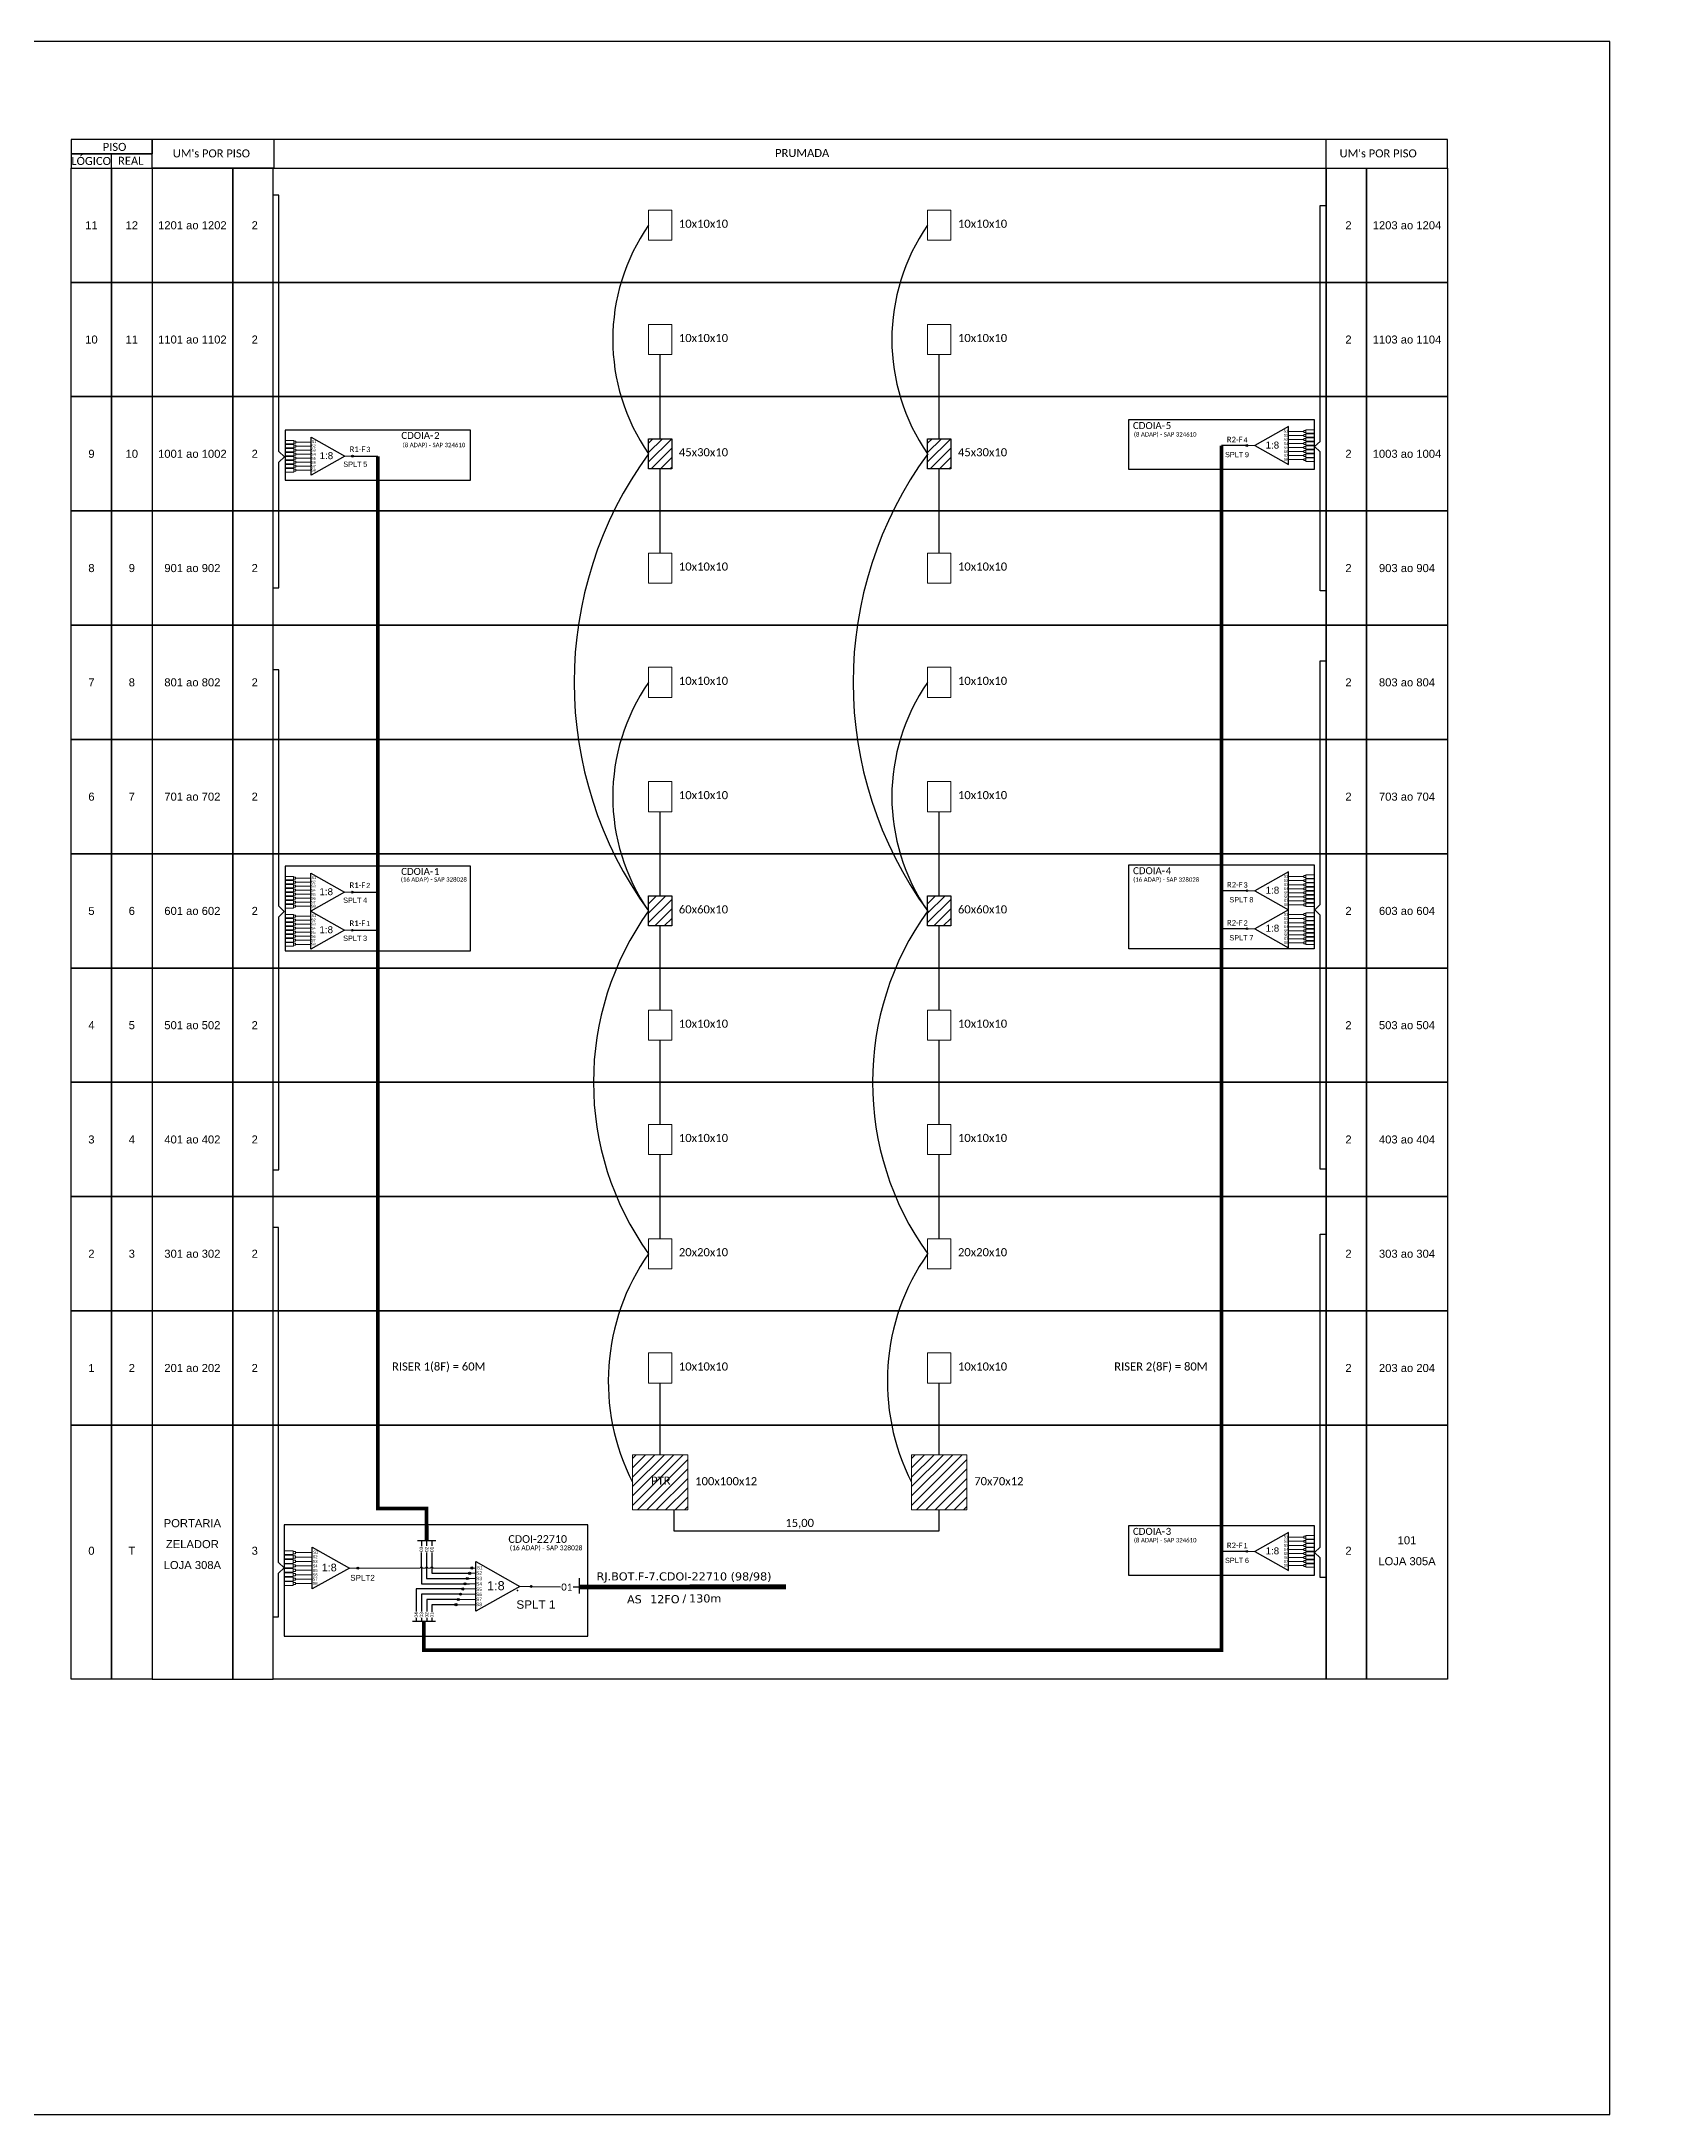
# Model space of a CAD drawing. Extents: x -89 to 3108, y 705 to 1299.
# Drawn here: x 300 to 765, y 705 to 1299 of the extents above; entities that cross this region are included whole.
import ezdxf
from ezdxf.enums import TextEntityAlignment as Align

# ---------------------------------------------------------------- set-up
doc = ezdxf.new("R2010")
doc.units = 0
doc.layers.add('40.1-ETIQUETAS', color=1, linetype='Continuous', lineweight=20)
doc.layers.add('CAP a instalar', color=1, linetype='Continuous')
doc.styles.add('ARIAL', font='arial.ttf')
doc.styles.add('siredit', font='verdana.ttf')
doc.styles.add('WMF-Calibri0', font='calibri.ttf')
doc.linetypes.add('FENCELINE1', pattern='A,0.25,-0.1,[133,ltypeshp.shx,S=0.1,R=0,X=-0.1,Y=0],-0.1,1', length=1.45)

# ---------------------------------------------------------------- blocks, each defined once
blk = doc.blocks.new('SPLT_1-8_SC-APC')
at = {"color": 1}
blk.add_lwpolyline([(-7.37, -2.1), (-17.04, -7.55), (-7.37, -13), (-7.37, -2.1)], dxfattribs=at)
at = {"color": 3, "lineweight": 0}
for points in [[(-2.99, -3.51), (-7.37, -3.51)], [(-7.37, -4.66), (-2.99, -4.66)], [(-7.37, -5.82), (-2.99, -5.82)], [(-2.41, -3.02), (-2.41, -4)], [(-2.41, -3.02), (0, -3.02)], [(-2.41, -4), (0, -4)], [(-2.41, -4.17), (-2.41, -5.16)], [(-2.41, -4.17), (0, -4.17)], [(-2.41, -5.16), (0, -5.16)], [(-2.41, -5.32), (-2.41, -6.31)], [(-2.41, -5.32), (0, -5.32)], [(-7.37, -6.97), (-2.99, -6.97)], [(-7.37, -8.12), (-2.99, -8.12)], [(-7.37, -9.28), (-2.99, -9.28)], [(-7.37, -10.43), (-2.99, -10.43)], [(-7.37, -11.58), (-2.99, -11.58)], [(-2.41, -6.31), (0, -6.31)], [(-2.41, -6.48), (-2.41, -7.46)], [(-2.41, -6.48), (0, -6.48)], [(-2.41, -7.46), (0, -7.46)], [(-2.41, -7.63), (-2.41, -8.62)], [(-2.41, -7.63), (0, -7.63)], [(-2.41, -8.62), (0, -8.62)], [(-2.41, -8.78), (-2.41, -9.77)], [(-2.41, -8.78), (0, -8.78)], [(-2.41, -9.77), (0, -9.77)], [(-2.41, -9.94), (-2.41, -10.92)], [(-2.41, -9.94), (0, -9.94)], [(-2.41, -10.92), (0, -10.92)], [(-2.41, -11.09), (-2.41, -12.08)], [(-2.41, -11.09), (0, -11.09)], [(-2.41, -12.08), (0, -12.08)]]:
    blk.add_lwpolyline(points, dxfattribs=at)
for points in [[(-2.99, -3.22), (-2.41, -3.22), (-2.41, -3.8), (-2.99, -3.8)], [(-2.99, -4.38), (-2.41, -4.38), (-2.41, -4.95), (-2.99, -4.95)], [(-2.99, -5.53), (-2.41, -5.53), (-2.41, -6.1), (-2.99, -6.1)], [(-2.99, -6.68), (-2.41, -6.68), (-2.41, -7.26), (-2.99, -7.26)], [(-2.99, -7.84), (-2.41, -7.84), (-2.41, -8.41), (-2.99, -8.41)], [(-2.99, -8.99), (-2.41, -8.99), (-2.41, -9.56), (-2.99, -9.56)], [(-2.99, -10.14), (-2.41, -10.14), (-2.41, -10.72), (-2.99, -10.72)], [(-2.99, -11.3), (-2.41, -11.3), (-2.41, -11.87), (-2.99, -11.87)]]:
    blk.add_lwpolyline(points, close=True, dxfattribs=at)
at = {"color": 1, "lineweight": 0}
blk.add_lwpolyline([(-17.04, -7.55), (-19.26, -7.55)], dxfattribs=at)
at = {"color": 1, "style": 'ARIAL'}
for s, height, p in [('S1', 0.75, (-8.74, -3.78)), ('S2', 0.75, (-8.74, -4.97)), ('S3', 0.75, (-8.74, -6.18)), ('1:8', 2, (-13.91, -8.4)), ('S4', 0.75, (-8.74, -7.36)), ('S5', 0.75, (-8.74, -8.57)), ('S6', 0.75, (-8.74, -9.69)), ('S7', 0.75, (-8.74, -10.78)), ('S8', 0.75, (-8.74, -11.9))]:
    blk.add_text(s, height=height, dxfattribs=at).set_placement(p)
blk = doc.blocks.new('ETIQUETA_RS5F')
at = {"layer": '40.1-ETIQUETAS', "color": 0, "style": 'siredit'}
blk.add_text('/', height=1.5, dxfattribs=at).set_placement((1.58, -1.95), align=Align.MIDDLE_RIGHT)
for tag, p in [('ETIQUETA_R_PRIMARIA', (1.21, 4.1)), ('ETIQUETA_R_SECUNDARIA', (1.21, 2.1)), ('F_ATIVAS/F_MORTAS', (1.14, -4.24))]:
    blk.add_attdef(tag, text='', height=1.5, dxfattribs=at).set_placement(p, align=Align.MIDDLE_CENTER)
for tag, p in [('TIPO_CABO', (-6.58, -2.12)), ('CAP_CABO', (0.4, -2.09))]:
    blk.add_attdef(tag, text='', height=1.5, dxfattribs=at).set_placement(p, align=Align.MIDDLE_RIGHT)
blk.add_attdef('METROS', text='', height=1.5, dxfattribs=at).set_placement((2.14, -1.95), align=Align.MIDDLE_LEFT)
for tag, p in [('FUSÃO_1', (0.85, -8.39)), ('FUSÃO_2', (0.85, -10.6)), ('FUSÃO_3', (0.85, -12.93)), ('FUSÃO_4', (0.85, -15.14)), ('FUSÃO_5', (0.85, -17.16))]:
    blk.add_attdef(tag, text='', height=1.5, dxfattribs=at).set_placement(p, align=Align.CENTER)

msp = doc.modelspace()

# ---------------------------------------------------------------- hatches: boundary and pattern name
h = msp.add_hatch()
h.set_pattern_fill('ANSI31', color=1, scale=0.6)
h.set_pattern_definition([(45, (-732.7902, -38.7273), (-1.3470384, 1.3470384), [])])
h.paths.add_polyline_path([(473.71, 1045.59), (480.33, 1045.59), (480.33, 1054.21), (473.71, 1054.21)])
h.paths.add_polyline_path([(473.71, 1176.57), (480.33, 1176.57), (480.33, 1185.19), (473.71, 1185.19)])
h = msp.add_hatch()
h.set_pattern_fill('ANSI31', color=1, scale=0.6)
h.set_pattern_definition([(45, (-652.7902, -38.7273), (-1.3470384, 1.3470384), [])])
h.paths.add_polyline_path([(553.71, 1045.59), (560.33, 1045.59), (560.33, 1054.21), (553.71, 1054.21)])
h.paths.add_polyline_path([(553.71, 1176.57), (560.33, 1176.57), (560.33, 1185.19), (553.71, 1185.19)])
h = msp.add_hatch(color=3)
h.dxf.hatch_style = 1
edge = h.paths.add_edge_path()
edge.add_arc((645.23, 1183.24), 0.256, 0, 360)
h = msp.add_hatch(color=3)
h.dxf.hatch_style = 1
edge = h.paths.add_edge_path()
edge.add_arc((388.83, 1180.19), 0.256, 0, 360)
h = msp.add_hatch(color=3)
h.dxf.hatch_style = 1
edge = h.paths.add_edge_path()
edge.add_arc((388.78, 1055.26), 0.256, 0, 360)
h = msp.add_hatch(color=3)
h.dxf.hatch_style = 1
edge = h.paths.add_edge_path()
edge.add_arc((645.25, 1055.69), 0.256, 0, 360)
h = msp.add_hatch(color=3)
h.dxf.hatch_style = 1
edge = h.paths.add_edge_path()
edge.add_arc((388.78, 1044.36), 0.256, 0, 360)
h = msp.add_hatch(color=3)
h.dxf.hatch_style = 1
edge = h.paths.add_edge_path()
edge.add_arc((645.25, 1044.79), 0.256, 0, 360)
h = msp.add_hatch()
h.set_pattern_fill('ANSI31', color=1, scale=0.6)
h.set_pattern_definition([(45, (-352.8005, 3565.3419), (-1.3470384, 1.3470384), [])])
h.paths.add_polyline_path([(484.93, 894.08), (469.12, 894.08), (469.12, 878.28), (484.93, 878.28)])
h.paths.add_polyline_path([(473.85, 884.91), (480.66, 884.91), (480.66, 888.39), (473.85, 888.39)], flags=24)
h = msp.add_hatch()
h.set_pattern_fill('ANSI31', color=1, scale=0.6)
h.set_pattern_definition([(45, (-272.8005, 3565.3419), (-1.3470384, 1.3470384), [])])
h.paths.add_polyline_path([(564.93, 894.08), (549.12, 894.08), (549.12, 878.28), (564.93, 878.28)])
h.paths.add_polyline_path([(553.85, 888.39), (560.66, 888.39)], flags=16)
h = msp.add_hatch(color=3)
h.dxf.hatch_style = 1
edge = h.paths.add_edge_path()
edge.add_arc((390.38, 861.6), 0.282, 0, 360)
h = msp.add_hatch(color=3)
h.dxf.hatch_style = 1
edge = h.paths.add_edge_path()
edge.add_arc((423.05, 861.6), 0.314, 0, 360)
h = msp.add_hatch(color=3)
h.dxf.hatch_style = 1
edge = h.paths.add_edge_path()
edge.add_arc((645.23, 866.39), 0.256, 0, 360)
h = msp.add_hatch(color=3)
h.dxf.hatch_style = 1
edge = h.paths.add_edge_path()
edge.add_arc((420.45, 855.61), 0.314, 0, 360)
h = msp.add_hatch(color=3)
h.dxf.hatch_style = 1
edge = h.paths.add_edge_path()
edge.add_arc((421.1, 857.1), 0.314, 0, 360)
h = msp.add_hatch(color=3)
h.dxf.hatch_style = 1
edge = h.paths.add_edge_path()
edge.add_arc((421.75, 858.6), 0.314, 0, 360)
h = msp.add_hatch(color=3)
h.dxf.hatch_style = 1
edge = h.paths.add_edge_path()
edge.add_arc((422.4, 860.1), 0.314, 0, 360)
h = msp.add_hatch(color=3)
h.dxf.hatch_style = 1
edge = h.paths.add_edge_path()
edge.add_arc((440.06, 856.34), 0.41, 180, 540, ccw=False)
h = msp.add_hatch(color=3)
h.dxf.hatch_style = 1
edge = h.paths.add_edge_path()
edge.add_arc((418.5, 851.11), 0.314, 0, 360)
h = msp.add_hatch(color=3)
h.dxf.hatch_style = 1
edge = h.paths.add_edge_path()
edge.add_arc((419.15, 852.61), 0.314, 0, 360)
h = msp.add_hatch(color=3)
h.dxf.hatch_style = 1
edge = h.paths.add_edge_path()
edge.add_arc((419.8, 854.11), 0.314, 0, 360)

# ---------------------------------------------------------------- linework, layer by layer
at = {"color": 5}
msp.add_line((412.71, 869.39), (407.42, 869.39), dxfattribs=at)
for points in [[(-89.32, 705.02), (749.25, 705.02), (749.25, 1299.02), (-89.32, 1299.02), (-89.32, 705.02)], [(319.79, 1262.74), (319.79, 1266.85)], [(331.36, 1262.74), (702.69, 1262.74), (702.69, 1270.96), (331.36, 1270.96), (331.36, 1270.96), (331.36, 1266.85)], [(366.41, 1262.74), (366.41, 1270.96)], [(667.95, 1262.74), (667.95, 1270.96)], [(424.13, 859.53), (424.13, 858.64)]]:
    msp.add_lwpolyline(points)
for points in [[(308.21, 1266.85), (331.36, 1266.85), (331.36, 1270.96), (308.21, 1270.96)], [(308.21, 1262.74), (331.36, 1262.74), (331.36, 1266.85), (308.21, 1266.85)], [(308.21, 1262.74), (319.79, 1262.74), (319.79, 1229.99), (308.21, 1229.99)], [(319.79, 1262.74), (331.36, 1262.74), (331.36, 1229.99), (319.79, 1229.99)], [(354.5, 1262.74), (331.36, 1262.74), (331.36, 1229.99), (354.5, 1229.99)], [(366.08, 1262.74), (354.5, 1262.74), (354.5, 1229.99), (366.08, 1229.99)], [(366.08, 1262.74), (667.97, 1262.74), (667.97, 1229.99), (366.08, 1229.99)], [(667.97, 1262.74), (679.54, 1262.74), (679.54, 1229.99), (667.97, 1229.99)], [(679.54, 1262.74), (702.69, 1262.74), (702.69, 1229.99), (679.54, 1229.99)], [(308.21, 1229.99), (319.79, 1229.99), (319.79, 1197.25), (308.21, 1197.25)], [(319.79, 1229.99), (331.36, 1229.99), (331.36, 1197.25), (319.79, 1197.25)], [(354.5, 1229.99), (331.36, 1229.99), (331.36, 1197.25), (354.5, 1197.25)], [(366.08, 1229.99), (354.5, 1229.99), (354.5, 1197.25), (366.08, 1197.25)], [(366.08, 1229.99), (667.97, 1229.99), (667.97, 1197.25), (366.08, 1197.25)], [(667.97, 1229.99), (679.54, 1229.99), (679.54, 1197.25), (667.97, 1197.25)], [(679.54, 1229.99), (702.69, 1229.99), (702.69, 1197.25), (679.54, 1197.25)], [(308.21, 1197.25), (319.79, 1197.25), (319.79, 1164.5), (308.21, 1164.5)], [(319.79, 1197.25), (331.36, 1197.25), (331.36, 1164.5), (319.79, 1164.5)], [(354.5, 1197.25), (331.36, 1197.25), (331.36, 1164.5), (354.5, 1164.5)], [(366.08, 1197.25), (354.5, 1197.25), (354.5, 1164.5), (366.08, 1164.5)], [(366.08, 1197.25), (667.97, 1197.25), (667.97, 1164.5), (366.08, 1164.5)], [(667.97, 1197.25), (679.54, 1197.25), (679.54, 1164.5), (667.97, 1164.5)], [(679.54, 1197.25), (702.69, 1197.25), (702.69, 1164.5), (679.54, 1164.5)], [(308.21, 1164.5), (319.79, 1164.5), (319.79, 1131.76), (308.21, 1131.76)], [(319.79, 1164.5), (331.36, 1164.5), (331.36, 1131.76), (319.79, 1131.76)], [(354.5, 1164.5), (331.36, 1164.5), (331.36, 1131.76), (354.5, 1131.76)], [(366.08, 1164.5), (354.5, 1164.5), (354.5, 1131.76), (366.08, 1131.76)], [(366.08, 1164.5), (667.97, 1164.5), (667.97, 1131.76), (366.08, 1131.76)], [(667.97, 1164.5), (679.54, 1164.5), (679.54, 1131.76), (667.97, 1131.76)], [(679.54, 1164.5), (702.69, 1164.5), (702.69, 1131.76), (679.54, 1131.76)], [(308.21, 1131.76), (319.79, 1131.76), (319.79, 1099.02), (308.21, 1099.02)], [(319.79, 1131.76), (331.36, 1131.76), (331.36, 1099.02), (319.79, 1099.02)], [(354.5, 1131.76), (331.36, 1131.76), (331.36, 1099.02), (354.5, 1099.02)], [(366.08, 1131.76), (354.5, 1131.76), (354.5, 1099.02), (366.08, 1099.02)], [(366.08, 1131.76), (667.97, 1131.76), (667.97, 1099.02), (366.08, 1099.02)], [(667.97, 1131.76), (679.54, 1131.76), (679.54, 1099.02), (667.97, 1099.02)], [(679.54, 1131.76), (702.69, 1131.76), (702.69, 1099.02), (679.54, 1099.02)], [(308.21, 1099.02), (319.79, 1099.02), (319.79, 1066.27), (308.21, 1066.27)], [(319.79, 1099.02), (331.36, 1099.02), (331.36, 1066.27), (319.79, 1066.27)], [(354.5, 1099.02), (331.36, 1099.02), (331.36, 1066.27), (354.5, 1066.27)], [(366.08, 1099.02), (354.5, 1099.02), (354.5, 1066.27), (366.08, 1066.27)], [(366.08, 1099.02), (667.97, 1099.02), (667.97, 1066.27), (366.08, 1066.27)], [(667.97, 1099.02), (679.54, 1099.02), (679.54, 1066.27), (667.97, 1066.27)], [(679.54, 1099.02), (702.69, 1099.02), (702.69, 1066.27), (679.54, 1066.27)], [(308.21, 1066.27), (319.79, 1066.27), (319.79, 1033.53), (308.21, 1033.53)], [(319.79, 1066.27), (331.36, 1066.27), (331.36, 1033.53), (319.79, 1033.53)], [(354.5, 1066.27), (331.36, 1066.27), (331.36, 1033.53), (354.5, 1033.53)], [(366.08, 1066.27), (354.5, 1066.27), (354.5, 1033.53), (366.08, 1033.53)], [(366.08, 1066.27), (667.97, 1066.27), (667.97, 1033.53), (366.08, 1033.53)], [(667.97, 1066.27), (679.54, 1066.27), (679.54, 1033.53), (667.97, 1033.53)], [(679.54, 1066.27), (702.69, 1066.27), (702.69, 1033.53), (679.54, 1033.53)], [(308.21, 1033.53), (319.79, 1033.53), (319.79, 1000.79), (308.21, 1000.79)], [(319.79, 1033.53), (331.36, 1033.53), (331.36, 1000.79), (319.79, 1000.79)], [(354.5, 1033.53), (331.36, 1033.53), (331.36, 1000.79), (354.5, 1000.79)], [(366.08, 1033.53), (354.5, 1033.53), (354.5, 1000.79), (366.08, 1000.79)], [(366.08, 1033.53), (667.97, 1033.53), (667.97, 1000.79), (366.08, 1000.79)], [(667.97, 1033.53), (679.54, 1033.53), (679.54, 1000.79), (667.97, 1000.79)], [(679.54, 1033.53), (702.69, 1033.53), (702.69, 1000.79), (679.54, 1000.79)], [(308.21, 1000.79), (319.79, 1000.79), (319.79, 968.04), (308.21, 968.04)], [(319.79, 1000.79), (331.36, 1000.79), (331.36, 968.04), (319.79, 968.04)], [(354.5, 1000.79), (331.36, 1000.79), (331.36, 968.04), (354.5, 968.04)], [(366.08, 1000.79), (354.5, 1000.79), (354.5, 968.04), (366.08, 968.04)], [(366.08, 1000.79), (667.97, 1000.79), (667.97, 968.04), (366.08, 968.04)], [(667.97, 1000.79), (679.54, 1000.79), (679.54, 968.04), (667.97, 968.04)], [(679.54, 1000.79), (702.69, 1000.79), (702.69, 968.04), (679.54, 968.04)], [(308.21, 968.04), (319.79, 968.04), (319.79, 935.3), (308.21, 935.3)], [(319.79, 968.04), (331.36, 968.04), (331.36, 935.3), (319.79, 935.3)], [(354.5, 968.04), (331.36, 968.04), (331.36, 935.3), (354.5, 935.3)], [(366.08, 968.04), (354.5, 968.04), (354.5, 935.3), (366.08, 935.3)], [(366.08, 968.04), (667.97, 968.04), (667.97, 935.3), (366.08, 935.3)], [(667.97, 968.04), (679.54, 968.04), (679.54, 935.3), (667.97, 935.3)], [(679.54, 968.04), (702.69, 968.04), (702.69, 935.3), (679.54, 935.3)], [(308.21, 935.3), (319.79, 935.3), (319.79, 902.55), (308.21, 902.55)], [(319.79, 935.3), (331.36, 935.3), (331.36, 902.55), (319.79, 902.55)], [(354.5, 935.3), (331.36, 935.3), (331.36, 902.55), (354.5, 902.55)], [(366.08, 935.3), (354.5, 935.3), (354.5, 902.55), (366.08, 902.55)], [(366.08, 935.3), (667.97, 935.3), (667.97, 902.55), (366.08, 902.55)], [(667.97, 935.3), (679.54, 935.3), (679.54, 902.55), (667.97, 902.55)], [(679.54, 935.3), (702.69, 935.3), (702.69, 902.55), (679.54, 902.55)], [(308.21, 902.55), (319.79, 902.55), (319.79, 829.81), (308.21, 829.81)], [(319.79, 902.55), (331.36, 902.55), (331.36, 829.81), (319.79, 829.81)], [(354.5, 902.55), (331.36, 902.55), (331.36, 829.81), (354.5, 829.81)], [(366.08, 902.55), (354.5, 902.55), (354.5, 829.81), (366.08, 829.81)], [(366.08, 902.55), (667.97, 902.55), (667.97, 829.81), (366.08, 829.81)], [(667.97, 902.55), (679.54, 902.55), (679.54, 829.81), (667.97, 829.81)], [(679.54, 902.55), (702.69, 902.55), (702.69, 829.81), (679.54, 829.81)]]:
    msp.add_lwpolyline(points, close=True)
at = {"color": 3}
for points in [[(366.09, 1142.46), (367.74, 1142.46), (367.74, 1178.47), (369.31, 1179.98), (367.74, 1181.49), (367.74, 1255.02), (366.09, 1255.02)], [(667.85, 1141.58), (666.2, 1141.58), (666.2, 1181.43), (664.63, 1182.93), (666.2, 1184.44), (666.19, 1251.99), (667.85, 1251.99)], [(477.02, 1185.19), (477.02, 1209.31)], [(557.02, 1185.19), (557.02, 1209.31)], [(477.02, 1152.44), (477.02, 1176.57)], [(557.02, 1152.44), (557.02, 1176.57)], [(366.04, 975.72), (367.69, 975.72), (367.69, 1048.23), (369.26, 1049.74), (367.69, 1051.25), (367.69, 1119.01), (366.04, 1119.01)], [(667.87, 975.9), (666.22, 975.9), (666.22, 1048.72), (664.65, 1050.23), (666.22, 1051.74), (666.22, 1121.58), (667.87, 1121.58)], [(477.02, 1054.21), (477.02, 1078.33)], [(557.02, 1054.21), (557.02, 1078.33)], [(477.02, 1021.47), (477.02, 1045.59)], [(557.02, 1021.47), (557.02, 1045.59)], [(477.02, 988.72), (477.02, 1012.85)], [(557.02, 988.72), (557.02, 1012.85)], [(477.02, 955.98), (477.02, 980.1)], [(557.02, 955.98), (557.02, 980.1)], [(365.98, 847.65), (367.63, 847.65), (367.63, 860.19), (369.2, 861.69), (367.63, 863.2), (367.63, 959.18), (365.98, 959.18)], [(667.85, 858.91), (666.2, 858.91), (666.2, 864.58), (664.63, 866.08), (666.2, 867.59), (666.19, 957.3), (667.85, 957.3)], [(477.02, 894.08), (477.02, 914.62)], [(557.02, 894.08), (557.02, 914.62)], [(480.97, 878.28), (480.97, 872.28), (557.02, 872.28), (557.02, 878.28)], [(439.65, 856.35), (448.46, 856.22)], [(452.08, 856.21), (453.86, 856.21)]]:
    msp.add_lwpolyline(points, dxfattribs=at)
at = {"color": 0, "lineweight": 0}
for points in [[(473.71, 1250.67), (480.33, 1250.67), (480.33, 1242.05), (473.71, 1242.05)], [(553.71, 1250.67), (560.33, 1250.67), (560.33, 1242.05), (553.71, 1242.05)], [(473.71, 1217.93), (480.33, 1217.93), (480.33, 1209.31), (473.71, 1209.31)], [(553.71, 1217.93), (560.33, 1217.93), (560.33, 1209.31), (553.71, 1209.31)], [(473.71, 1152.44), (480.33, 1152.44), (480.33, 1143.82), (473.71, 1143.82)], [(553.71, 1152.44), (560.33, 1152.44), (560.33, 1143.82), (553.71, 1143.82)], [(473.71, 1119.7), (480.33, 1119.7), (480.33, 1111.08), (473.71, 1111.08)], [(553.71, 1119.7), (560.33, 1119.7), (560.33, 1111.08), (553.71, 1111.08)], [(473.71, 1086.95), (480.33, 1086.95), (480.33, 1078.33), (473.71, 1078.33)], [(553.71, 1086.95), (560.33, 1086.95), (560.33, 1078.33), (553.71, 1078.33)], [(473.71, 1021.47), (480.33, 1021.47), (480.33, 1012.85), (473.71, 1012.85)], [(553.71, 1021.47), (560.33, 1021.47), (560.33, 1012.85), (553.71, 1012.85)], [(473.71, 988.72), (480.33, 988.72), (480.33, 980.1), (473.71, 980.1)], [(553.71, 988.72), (560.33, 988.72), (560.33, 980.1), (553.71, 980.1)], [(473.71, 955.98), (480.33, 955.98), (480.33, 947.36), (473.71, 947.36)], [(553.71, 955.98), (560.33, 955.98), (560.33, 947.36), (553.71, 947.36)], [(473.71, 923.24), (480.33, 923.24), (480.33, 914.62), (473.71, 914.62)], [(553.71, 923.24), (560.33, 923.24), (560.33, 914.62), (553.71, 914.62)]]:
    msp.add_lwpolyline(points, close=True, dxfattribs=at)
at = {"color": 1}
for points in [[(611.39, 1190.68), (664.52, 1190.68), (664.52, 1176.37), (611.39, 1176.37)], [(422.67, 1187.64), (369.54, 1187.64), (369.54, 1173.32), (422.67, 1173.32)], [(473.71, 1185.19), (480.33, 1185.19), (480.33, 1176.57), (473.71, 1176.57)], [(553.71, 1185.19), (560.33, 1185.19), (560.33, 1176.57), (553.71, 1176.57)], [(422.62, 1062.71), (369.49, 1062.71), (369.49, 1038.43), (422.62, 1038.43)], [(611.41, 1063.14), (664.54, 1063.14), (664.54, 1038.99), (611.41, 1038.99)], [(473.71, 1054.21), (480.33, 1054.21), (480.33, 1045.59), (473.71, 1045.59)], [(553.71, 1054.21), (560.33, 1054.21), (560.33, 1045.59), (553.71, 1045.59)], [(456.34, 873.96), (369.2, 873.96), (369.2, 842.13), (456.34, 842.13)], [(611.39, 873.84), (664.52, 873.84), (664.52, 859.52), (611.39, 859.52)]]:
    msp.add_lwpolyline(points, close=True, dxfattribs=at)
at = {"color": 3, "lineweight": 0}
for points in [[(371.98, 1184.72), (369.57, 1184.72)], [(371.98, 1183.73), (369.57, 1183.73)], [(371.98, 1183.57), (369.57, 1183.57)], [(371.98, 1182.58), (369.57, 1182.58)], [(371.98, 1182.41), (369.57, 1182.41)], [(371.98, 1184.72), (371.98, 1183.73)], [(371.98, 1183.57), (371.98, 1182.58)], [(371.98, 1182.41), (371.98, 1181.43)], [(372.56, 1184.22), (376.94, 1184.22)], [(376.94, 1183.07), (372.56, 1183.07)], [(371.98, 1181.43), (369.57, 1181.43)], [(371.98, 1181.26), (369.57, 1181.26)], [(371.98, 1180.27), (369.57, 1180.27)], [(371.98, 1180.11), (369.57, 1180.11)], [(371.98, 1179.12), (369.57, 1179.12)], [(371.98, 1178.95), (369.57, 1178.95)], [(371.98, 1177.97), (369.57, 1177.97)], [(371.98, 1177.8), (369.57, 1177.8)], [(371.98, 1176.81), (369.57, 1176.81)], [(371.98, 1176.65), (369.57, 1176.65)], [(371.98, 1181.26), (371.98, 1180.27)], [(371.98, 1180.11), (371.98, 1179.12)], [(371.98, 1178.95), (371.98, 1177.97)], [(371.98, 1177.8), (371.98, 1176.81)], [(371.98, 1176.65), (371.98, 1175.66)], [(376.94, 1181.92), (372.56, 1181.92)], [(376.94, 1180.77), (372.56, 1180.77)], [(376.94, 1179.61), (372.56, 1179.61)], [(376.94, 1178.46), (372.56, 1178.46)], [(376.94, 1177.31), (372.56, 1177.31)], [(376.94, 1176.15), (372.56, 1176.15)], [(371.98, 1175.66), (369.57, 1175.66)], [(371.93, 1059.79), (369.52, 1059.79)], [(371.93, 1058.8), (369.52, 1058.8)], [(371.93, 1058.63), (369.52, 1058.63)], [(371.93, 1057.65), (369.52, 1057.65)], [(371.93, 1057.48), (369.52, 1057.48)], [(371.93, 1059.79), (371.93, 1058.8)], [(371.93, 1058.63), (371.93, 1057.65)], [(371.93, 1057.48), (371.93, 1056.49)], [(372.51, 1059.29), (376.89, 1059.29)], [(376.89, 1058.14), (372.51, 1058.14)], [(371.93, 1056.49), (369.52, 1056.49)], [(371.93, 1056.33), (369.52, 1056.33)], [(371.93, 1055.34), (369.52, 1055.34)], [(371.93, 1055.17), (369.52, 1055.17)], [(371.93, 1054.19), (369.52, 1054.19)], [(371.93, 1054.02), (369.52, 1054.02)], [(371.93, 1053.03), (369.52, 1053.03)], [(371.93, 1052.87), (369.52, 1052.87)], [(371.93, 1051.88), (369.52, 1051.88)], [(371.93, 1051.71), (369.52, 1051.71)], [(371.93, 1056.33), (371.93, 1055.34)], [(371.93, 1055.17), (371.93, 1054.19)], [(371.93, 1054.02), (371.93, 1053.03)], [(371.93, 1052.87), (371.93, 1051.88)], [(371.93, 1051.71), (371.93, 1050.73)], [(376.89, 1056.99), (372.51, 1056.99)], [(376.89, 1055.83), (372.51, 1055.83)], [(376.89, 1054.68), (372.51, 1054.68)], [(376.89, 1053.53), (372.51, 1053.53)], [(376.89, 1052.37), (372.51, 1052.37)], [(371.93, 1050.73), (369.52, 1050.73)], [(371.93, 1048.89), (369.52, 1048.89)], [(371.93, 1047.9), (369.52, 1047.9)], [(371.93, 1047.74), (369.52, 1047.74)], [(371.93, 1046.75), (369.52, 1046.75)], [(371.93, 1046.58), (369.52, 1046.58)], [(371.93, 1045.6), (369.52, 1045.6)], [(371.93, 1048.89), (371.93, 1047.9)], [(371.93, 1047.74), (371.93, 1046.75)], [(371.93, 1046.58), (371.93, 1045.6)], [(376.89, 1051.22), (372.51, 1051.22)], [(372.51, 1048.4), (376.89, 1048.4)], [(376.89, 1047.24), (372.51, 1047.24)], [(376.89, 1046.09), (372.51, 1046.09)], [(371.93, 1045.43), (369.52, 1045.43)], [(371.93, 1044.44), (369.52, 1044.44)], [(371.93, 1044.28), (369.52, 1044.28)], [(371.93, 1043.29), (369.52, 1043.29)], [(371.93, 1043.12), (369.52, 1043.12)], [(371.93, 1042.14), (369.52, 1042.14)], [(371.93, 1041.97), (369.52, 1041.97)], [(371.93, 1040.98), (369.52, 1040.98)], [(371.93, 1040.82), (369.52, 1040.82)], [(371.93, 1039.83), (369.52, 1039.83)], [(371.93, 1045.43), (371.93, 1044.44)], [(371.93, 1044.28), (371.93, 1043.29)], [(371.93, 1043.12), (371.93, 1042.14)], [(371.93, 1041.97), (371.93, 1040.98)], [(371.93, 1040.82), (371.93, 1039.83)], [(376.89, 1044.94), (372.51, 1044.94)], [(376.89, 1043.78), (372.51, 1043.78)], [(376.89, 1042.63), (372.51, 1042.63)], [(376.89, 1041.48), (372.51, 1041.48)], [(376.89, 1040.32), (372.51, 1040.32)], [(371.85, 866.58), (369.2, 866.58)], [(371.85, 865.5), (369.2, 865.5)], [(371.85, 865.32), (369.2, 865.32)], [(371.85, 864.23), (369.2, 864.23)], [(371.85, 864.05), (369.2, 864.05)], [(371.85, 862.96), (369.2, 862.96)], [(371.85, 862.78), (369.2, 862.78)], [(371.85, 861.69), (369.2, 861.69)], [(371.85, 861.51), (369.2, 861.51)], [(371.85, 866.58), (371.85, 865.5)], [(371.85, 865.32), (371.85, 864.23)], [(371.85, 864.05), (371.85, 862.96)], [(371.85, 862.78), (371.85, 861.69)], [(371.85, 861.51), (371.85, 860.42)], [(372.49, 866.04), (377.3, 866.04)], [(377.3, 864.77), (372.49, 864.77)], [(377.3, 863.5), (372.49, 863.5)], [(377.3, 862.24), (372.49, 862.24)], [(371.85, 860.42), (369.2, 860.42)], [(371.85, 860.24), (369.2, 860.24)], [(371.85, 859.16), (369.2, 859.16)], [(371.85, 858.97), (369.2, 858.97)], [(371.85, 857.89), (369.2, 857.89)], [(371.85, 857.71), (369.2, 857.71)], [(371.85, 856.62), (369.2, 856.62)], [(371.85, 860.24), (371.85, 859.16)], [(371.85, 858.97), (371.85, 857.89)], [(371.85, 857.71), (371.85, 856.62)], [(377.3, 860.97), (372.49, 860.97)], [(377.3, 859.7), (372.49, 859.7)], [(377.3, 858.43), (372.49, 858.43)], [(377.3, 857.16), (372.49, 857.16)]]:
    msp.add_lwpolyline(points, dxfattribs=at)
for points in [[(372.56, 1184.51), (371.98, 1184.51), (371.98, 1183.94), (372.56, 1183.94)], [(372.56, 1183.36), (371.98, 1183.36), (371.98, 1182.79), (372.56, 1182.79)], [(372.56, 1182.21), (371.98, 1182.21), (371.98, 1181.63), (372.56, 1181.63)], [(372.56, 1181.05), (371.98, 1181.05), (371.98, 1180.48), (372.56, 1180.48)], [(372.56, 1179.9), (371.98, 1179.9), (371.98, 1179.33), (372.56, 1179.33)], [(372.56, 1178.75), (371.98, 1178.75), (371.98, 1178.17), (372.56, 1178.17)], [(372.56, 1177.59), (371.98, 1177.59), (371.98, 1177.02), (372.56, 1177.02)], [(372.56, 1176.44), (371.98, 1176.44), (371.98, 1175.87), (372.56, 1175.87)], [(372.51, 1059.58), (371.93, 1059.58), (371.93, 1059.01), (372.51, 1059.01)], [(372.51, 1058.43), (371.93, 1058.43), (371.93, 1057.85), (372.51, 1057.85)], [(372.51, 1057.27), (371.93, 1057.27), (371.93, 1056.7), (372.51, 1056.7)], [(372.51, 1056.12), (371.93, 1056.12), (371.93, 1055.55), (372.51, 1055.55)], [(372.51, 1054.97), (371.93, 1054.97), (371.93, 1054.39), (372.51, 1054.39)], [(372.51, 1053.81), (371.93, 1053.81), (371.93, 1053.24), (372.51, 1053.24)], [(372.51, 1052.66), (371.93, 1052.66), (371.93, 1052.09), (372.51, 1052.09)], [(372.51, 1051.51), (371.93, 1051.51), (371.93, 1050.93), (372.51, 1050.93)], [(372.51, 1048.68), (371.93, 1048.68), (371.93, 1048.11), (372.51, 1048.11)], [(372.51, 1047.53), (371.93, 1047.53), (371.93, 1046.96), (372.51, 1046.96)], [(372.51, 1046.38), (371.93, 1046.38), (371.93, 1045.8), (372.51, 1045.8)], [(372.51, 1045.22), (371.93, 1045.22), (371.93, 1044.65), (372.51, 1044.65)], [(372.51, 1044.07), (371.93, 1044.07), (371.93, 1043.5), (372.51, 1043.5)], [(372.51, 1042.92), (371.93, 1042.92), (371.93, 1042.34), (372.51, 1042.34)], [(372.51, 1041.76), (371.93, 1041.76), (371.93, 1041.19), (372.51, 1041.19)], [(372.51, 1040.61), (371.93, 1040.61), (371.93, 1040.04), (372.51, 1040.04)], [(372.49, 866.36), (371.85, 866.36), (371.85, 865.73), (372.49, 865.73)], [(372.49, 865.09), (371.85, 865.09), (371.85, 864.46), (372.49, 864.46)], [(372.49, 863.82), (371.85, 863.82), (371.85, 863.19), (372.49, 863.19)], [(372.49, 862.55), (371.85, 862.55), (371.85, 861.92), (372.49, 861.92)], [(372.49, 861.28), (371.85, 861.28), (371.85, 860.65), (372.49, 860.65)], [(372.49, 860.01), (371.85, 860.01), (371.85, 859.38), (372.49, 859.38)], [(372.49, 858.75), (371.85, 858.75), (371.85, 858.12), (372.49, 858.12)], [(372.49, 857.48), (371.85, 857.48), (371.85, 856.85), (372.49, 856.85)]]:
    msp.add_lwpolyline(points, close=True, dxfattribs=at)
at = {"color": 1}
for points in [[(376.94, 1185.64), (386.6, 1180.19), (376.94, 1174.74), (376.94, 1185.64)], [(376.89, 1060.7), (386.55, 1055.26), (376.89, 1049.81), (376.89, 1060.7)], [(376.89, 1049.81), (386.55, 1044.36), (376.89, 1038.91), (376.89, 1049.81)], [(377.3, 867.59), (387.94, 861.6), (377.3, 855.61), (377.3, 867.59)], [(424.19, 863.44), (436.76, 856.35), (424.19, 849.27), (424.19, 863.44)], [(453.86, 854.35), (453.86, 858.72)], [(424.13, 854.89), (424.13, 852.82)]]:
    msp.add_lwpolyline(points, dxfattribs=at)
at = {"color": 6, "const_width": 1.1}
msp.add_lwpolyline([(637.96, 1183.24), (637.96, 838.1), (409.3, 838.1), (409.3, 846.36)], dxfattribs=at)
at = {"color": 6}
for points in [[(645.23, 1183.24), (637.96, 1183.24)], [(645.25, 1055.69), (637.99, 1055.69)], [(645.25, 1044.79), (637.99, 1044.79)], [(645.23, 866.39), (637.96, 866.39)], [(420.13, 855.61), (407.11, 855.61), (407.11, 849.15)], [(419.48, 854.11), (408.61, 854.11), (408.61, 849.16)], [(418.83, 852.61), (410.11, 852.61), (410.11, 849.14)], [(418.18, 851.11), (411.61, 851.11), (411.61, 848.97)], [(406.01, 846.36), (412.6, 846.36)], [(407.11, 847.23), (407.11, 846.36)], [(408.61, 847.23), (408.61, 846.36)], [(410.11, 847.22), (410.11, 846.36)], [(411.61, 847.23), (411.61, 846.36)]]:
    msp.add_lwpolyline(points, dxfattribs=at)
at = {"color": 1, "lineweight": 0}
for points in [[(386.6, 1180.19), (388.83, 1180.19)], [(386.55, 1055.26), (388.78, 1055.26)], [(386.55, 1044.36), (388.78, 1044.36)], [(387.94, 861.6), (390.38, 861.6)], [(436.76, 856.35), (439.65, 856.35)]]:
    msp.add_lwpolyline(points, dxfattribs=at)
at = {"color": 5}
for points in [[(388.83, 1180.19), (396.09, 1180.19)], [(388.78, 1055.26), (396.04, 1055.26)], [(388.78, 1044.36), (396.04, 1044.36)], [(408.58, 869.38), (408.58, 867.92)], [(410.08, 869.38), (410.08, 867.93)], [(411.58, 869.39), (411.58, 867.94)], [(408.55, 866.02), (408.59, 857.1), (422.4, 857.1)], [(410.05, 866.03), (410.08, 858.6), (422.4, 858.6)], [(411.55, 866.03), (411.57, 860.1), (422.4, 860.1)], [(423.36, 861.65), (423.37, 861.65)]]:
    msp.add_lwpolyline(points, dxfattribs=at)
at = {"color": 5, "const_width": 1.1}
msp.add_lwpolyline([(396.09, 1180.19), (396.09, 878.67), (410.06, 878.67), (410.08, 869.38)], dxfattribs=at)
at = {"color": 1, "lineweight": 0}
for points in [[(469.12, 894.08), (484.93, 894.08), (484.93, 878.28), (469.12, 878.28)], [(549.12, 894.08), (564.93, 894.08), (564.93, 878.28), (549.12, 878.28)]]:
    msp.add_lwpolyline(points, close=True, dxfattribs=at)
at = {"color": 7, "lineweight": 0}
for points in [[(408.22, 861.6), (390.38, 861.6)], [(409.72, 861.6), (408.91, 861.6)], [(411.22, 861.6), (410.41, 861.6)], [(423.05, 861.6), (411.91, 861.6)], [(423.05, 861.6), (424.19, 861.6)], [(424.19, 855.61), (420.45, 855.61)], [(424.19, 857.1), (421.1, 857.1)], [(424.19, 858.6), (421.75, 858.6)], [(424.19, 860.1), (422.4, 860.1)], [(424.19, 851.11), (418.5, 851.11)], [(424.19, 852.61), (419.15, 852.61)], [(424.19, 854.11), (419.8, 854.11)]]:
    msp.add_lwpolyline(points, dxfattribs=at)
at = {"color": 1, "const_width": 1.36}
msp.add_lwpolyline([(513.08, 856.22), (453.86, 856.21)], dxfattribs=at)
at = {"color": 3}
for centre, radius in [((645.23, 1183.24), 0.256), ((388.83, 1180.19), 0.256), ((388.78, 1055.26), 0.256), ((645.25, 1055.69), 0.256), ((388.78, 1044.36), 0.256), ((645.25, 1044.79), 0.256), ((390.38, 861.6), 0.282), ((423.05, 861.6), 0.314), ((645.23, 866.39), 0.256), ((420.45, 855.61), 0.314), ((421.1, 857.1), 0.314), ((421.75, 858.6), 0.314), ((422.4, 860.1), 0.314), ((418.5, 851.11), 0.314), ((419.15, 852.61), 0.314), ((419.8, 854.11), 0.314)]:
    msp.add_circle(centre, radius, dxfattribs=at)
for centre, radius, start, end in [((520.79, 1213.62), 57.35, 145.18355, 214.81645), ((600.79, 1213.62), 57.35, 145.18355, 214.81645), ((563.42, 1115.39), 111.07, 143.8696, 216.1304), ((643.42, 1115.39), 111.07, 143.8696, 216.1304), ((520.79, 1082.64), 57.35, 145.18355, 214.81645), ((600.79, 1082.64), 57.35, 145.18355, 214.81645), ((542.11, 1000.79), 84.2, 144.31703, 215.68297), ((622.11, 1000.79), 84.2, 144.31703, 215.68297), ((525.75, 915.12), 63.6, 144.91656, 207.06165), ((605.75, 915.12), 63.6, 144.91656, 207.06165)]:
    msp.add_arc(centre, radius, start, end, dxfattribs=at)
at = {"color": 7, "lineweight": 0}
for centre, start, end in [((408.57, 861.6), 0, 180), ((410.07, 861.6), 0, 180), ((411.56, 861.61), 357.94989, 182.05011)]:
    msp.add_arc(centre, 0.343, start, end, dxfattribs=at)
msp.add_point((436.09, 855.16))

# ---------------------------------------------------------------- block references
at = {"color": 3}
for p in [(664.49, 1190.78), (664.51, 1063.23), (664.51, 1052.34), (664.49, 873.93)]:
    msp.add_blockref('SPLT_1-8_SC-APC', p, dxfattribs=at)
at = {"layer": 'CAP a instalar', "color": 1, "linetype": 'FENCELINE1', "ltscale": 5.3}
ref = msp.add_blockref('ETIQUETA_RS5F', (482.03, 855.95), dxfattribs=dict(at, xscale=1.55534762170088, yscale=1.55534762170088, zscale=1.55534762170088))
ref.add_attrib('ETIQUETA_R_SECUNDARIA', 'RJ.BOT.F-7.CDOI-22710 (98/98)', dxfattribs={"layer": '40.1-ETIQUETAS', "color": 0, "height": 2.333, "style": 'siredit'}).set_placement((483.87, 859.22), align=Align.MIDDLE_CENTER)
ref.add_attrib('TIPO_CABO', 'AS', dxfattribs={"layer": '40.1-ETIQUETAS', "color": 0, "height": 2.333, "style": 'siredit'}).set_placement((471.75, 852.66), align=Align.MIDDLE_RIGHT)
ref.add_attrib('CAP_CABO', '12FO', dxfattribs={"layer": '40.1-ETIQUETAS', "color": 0, "height": 2.333, "style": 'siredit'}).set_placement((482.6, 852.69), align=Align.MIDDLE_RIGHT)
ref.add_attrib('METROS', '130m ', dxfattribs={"layer": '40.1-ETIQUETAS', "color": 0, "height": 2.333, "style": 'siredit'}).set_placement((485.32, 852.91), align=Align.MIDDLE_LEFT)

# ---------------------------------------------------------------- texts
at = {"style": 'WMF-Calibri0'}
for s, height, p in [('  LÓGICO', 2.3, (306.63, 1263.63)), ('     PISO', 2.3, (313.18, 1267.66)), ('    REAL', 2.3, (318.39, 1263.68)), ("UM's POR PISO", 2.3, (337.32, 1265.8)), ('PRUMADA', 2.3, (509.98, 1265.92)), ("UM's POR PISO", 2.3, (671.78, 1265.8)), ('10x10x10', 2.317, (482.39, 1245.64)), ('10x10x10', 2.317, (562.39, 1245.64)), ('10x10x10', 2.317, (482.39, 1212.9)), ('10x10x10', 2.317, (562.39, 1212.9)), ('10x10x10', 2.317, (482.39, 1147.41)), ('10x10x10', 2.317, (562.39, 1147.41)), ('10x10x10', 2.317, (482.39, 1114.67)), ('10x10x10', 2.317, (562.39, 1114.67)), ('10x10x10', 2.317, (482.39, 1081.92)), ('10x10x10', 2.317, (562.39, 1081.92)), ('10x10x10', 2.317, (482.39, 1016.44)), ('10x10x10', 2.317, (562.39, 1016.44)), ('10x10x10', 2.317, (482.39, 983.69)), ('10x10x10', 2.317, (562.39, 983.69)), ('20x20x10', 2.317, (482.39, 950.95)), ('20x20x10', 2.317, (562.39, 950.95)), ('10x10x10', 2.317, (482.39, 918.21)), ('10x10x10', 2.317, (562.39, 918.21)), ('PTR', 2.317, (474.43, 885.5)), ('100x100x12', 2.317, (487.06, 885.33)), ('70x70x12', 2.317, (567.06, 885.33)), ('15,00', 2.317, (512.9, 873.38)), ('01', 2, (448.68, 855.17))]:
    msp.add_text(s, height=height, dxfattribs=at).set_placement(p)
at = {"style": 'ARIAL'}
for s, p in [('11', (314, 1246.36)), ('12', (325.57, 1246.36)), ('1201 ao 1202', (342.93, 1246.36)), ('2', (360.81, 1246.36)), ('2', (674.34, 1246.36)), ('1203 ao 1204', (691.11, 1246.36)), ('10', (314, 1213.62)), ('11', (325.57, 1213.62)), ('1101 ao 1102', (342.93, 1213.62)), ('2', (360.81, 1213.62)), ('2', (674.34, 1213.62)), ('1103 ao 1104', (691.11, 1213.62)), ('9', (314, 1180.88)), ('10', (325.57, 1180.88)), ('1001 ao 1002', (342.93, 1180.88)), ('2', (360.81, 1180.88)), ('2', (674.34, 1180.88)), ('1003 ao 1004', (691.11, 1180.88)), ('8', (314, 1148.13)), ('9', (325.57, 1148.13)), ('901 ao 902', (342.93, 1148.13)), ('2', (360.81, 1148.13)), ('2', (674.34, 1148.13)), ('903 ao 904', (691.11, 1148.13)), ('7', (314, 1115.39)), ('8', (325.57, 1115.39)), ('801 ao 802', (342.93, 1115.39)), ('2', (360.81, 1115.39)), ('2', (674.34, 1115.39)), ('803 ao 804', (691.11, 1115.39)), ('6', (314, 1082.64)), ('7', (325.57, 1082.64)), ('701 ao 702', (342.93, 1082.64)), ('2', (360.81, 1082.64)), ('2', (674.34, 1082.64)), ('703 ao 704', (691.11, 1082.64)), ('5', (314, 1049.9)), ('6', (325.57, 1049.9)), ('601 ao 602', (342.93, 1049.9)), ('2', (360.81, 1049.9)), ('2', (674.34, 1049.9)), ('603 ao 604', (691.11, 1049.9)), ('4', (314, 1017.16)), ('5', (325.57, 1017.16)), ('501 ao 502', (342.93, 1017.16)), ('2', (360.81, 1017.16)), ('2', (674.34, 1017.16)), ('503 ao 504', (691.11, 1017.16)), ('3', (314, 984.41)), ('4', (325.57, 984.41)), ('401 ao 402', (342.93, 984.41)), ('2', (360.81, 984.41)), ('2', (674.34, 984.41)), ('403 ao 404', (691.11, 984.41)), ('2', (314, 951.67)), ('3', (325.57, 951.67)), ('301 ao 302', (342.93, 951.67)), ('2', (360.81, 951.67)), ('2', (674.34, 951.67)), ('303 ao 304', (691.11, 951.67)), ('1', (314, 918.93)), ('2', (325.57, 918.93)), ('201 ao 202', (342.93, 918.93)), ('2', (360.81, 918.93)), ('2', (674.34, 918.93)), ('203 ao 204', (691.11, 918.93)), ('PORTARIA', (342.93, 874.47)), ('0', (314, 866.57)), ('T', (325.57, 866.57)), ('ZELADOR', (342.93, 868.47)), ('3', (360.81, 866.57)), ('2', (674.34, 866.57)), ('101', (691.11, 869.57)), ('LOJA 308A', (342.93, 862.47)), ('LOJA 305A', (691.11, 863.57))]:
    msp.add_text(s, height=2.3, dxfattribs=at).set_placement(p, align=Align.MIDDLE_CENTER)
at = {"color": 1}
for s, height, style, p in [('CDOIA-', 2, 'WMF-Calibri0', (612.56, 1187.97)), ('5', 2, 'WMF-Calibri0', (621.94, 1187.97)), ('S3', 0.75, 'ARIAL', (377.02, 1181.56)), ('S2', 0.75, 'ARIAL', (377.03, 1182.77)), ('S1', 0.75, 'ARIAL', (377.17, 1183.96)), ('CDOIA-', 2, 'WMF-Calibri0', (402.83, 1185.14)), ('2', 2, 'WMF-Calibri0', (412.21, 1185.14)), ('45x30x10', 2.317, 'WMF-Calibri0', (482.39, 1180.16)), ('45x30x10', 2.317, 'WMF-Calibri0', (562.39, 1180.16)), ('S5', 0.75, 'ARIAL', (377.02, 1179.17)), ('S6', 0.75, 'ARIAL', (377.03, 1178.05)), ('S7', 0.75, 'ARIAL', (377.02, 1176.95)), ('S8', 0.75, 'ARIAL', (377.02, 1175.83)), ('S4', 0.75, 'ARIAL', (377.03, 1180.38)), ('1:8', 2, 'ARIAL', (379.41, 1179.34)), ('S3', 0.75, 'ARIAL', (376.98, 1056.62)), ('S2', 0.75, 'ARIAL', (376.98, 1057.84)), ('S1', 0.75, 'ARIAL', (377.12, 1059.02)), ('CDOIA-', 2, 'WMF-Calibri0', (402.78, 1060.21)), ('1', 2, 'WMF-Calibri0', (412.16, 1060.21)), ('CDOIA-', 2, 'WMF-Calibri0', (612.58, 1060.42)), ('4', 2, 'WMF-Calibri0', (621.97, 1060.42)), ('S5', 0.75, 'ARIAL', (376.97, 1054.24)), ('S6', 0.75, 'ARIAL', (376.98, 1053.12)), ('S7', 0.75, 'ARIAL', (376.98, 1052.02)), ('S8', 0.75, 'ARIAL', (376.97, 1050.9)), ('S4', 0.75, 'ARIAL', (376.98, 1055.45)), ('1:8', 2, 'ARIAL', (379.36, 1054.41)), ('60x60x10', 2.317, 'WMF-Calibri0', (482.39, 1049.18)), ('60x60x10', 2.317, 'WMF-Calibri0', (562.39, 1049.18)), ('S3', 0.75, 'ARIAL', (376.98, 1045.73)), ('S2', 0.75, 'ARIAL', (376.98, 1046.94)), ('S1', 0.75, 'ARIAL', (377.12, 1048.13)), ('1:8', 2, 'ARIAL', (379.36, 1043.51)), ('S5', 0.75, 'ARIAL', (376.97, 1043.34)), ('S6', 0.75, 'ARIAL', (376.98, 1042.22)), ('S7', 0.75, 'ARIAL', (376.98, 1041.12)), ('S8', 0.75, 'ARIAL', (376.97, 1040)), ('S4', 0.75, 'ARIAL', (376.98, 1044.55)), ('CDOI-22710', 2.2, 'WMF-Calibri0', (433.52, 868.83)), ('CDOIA-', 2, 'WMF-Calibri0', (612.56, 871.12)), ('3', 2, 'WMF-Calibri0', (621.94, 871.12)), ('S3', 0.825, 'ARIAL', (377.4, 863.11)), ('S5', 0.825, 'ARIAL', (377.4, 860.48)), ('S2', 0.825, 'ARIAL', (377.41, 864.44)), ('S4', 0.825, 'ARIAL', (377.41, 861.81)), ('S1', 0.825, 'ARIAL', (377.56, 865.74)), ('1:8', 2.2, 'ARIAL', (380.03, 860.67)), ('S1', 0.975, 'ARIAL', (424.49, 861.25)), ('S6', 0.825, 'ARIAL', (377.4, 859.25)), ('S7', 0.825, 'ARIAL', (377.4, 858.04)), ('S8', 0.825, 'ARIAL', (377.4, 856.81)), ('S5', 0.975, 'ARIAL', (424.3, 855.03)), ('S3', 0.975, 'ARIAL', (424.3, 858.13)), ('S4', 0.975, 'ARIAL', (424.31, 856.6)), ('S2', 0.975, 'ARIAL', (424.31, 859.71)), ('1:8', 2.6, 'ARIAL', (427.41, 855.25)), ('S8', 0.975, 'ARIAL', (424.3, 850.69)), ('S6', 0.975, 'ARIAL', (424.3, 853.57)), ('S7', 0.975, 'ARIAL', (424.3, 852.15))]:
    msp.add_text(s, height=height, dxfattribs=dict(at, style=style)).set_placement(p)
at = {"color": 5, "style": 'WMF-Calibri0'}
for s, height, p in [('R1-F', 1.6, (388.02, 1181.4)), ('R1-F', 1.6, (387.98, 1056.47)), ('R1-F', 1.6, (387.98, 1045.57)), ('RISER 1(8F) = 60M', 2.317, (400.16, 918.21))]:
    msp.add_text(s, height=height, dxfattribs=at).set_placement(p)
at = {"color": 5, "style": 'ARIAL'}
for s, p in [('3', (393.39, 1181.37)), ('2', (393.34, 1056.43)), ('1', (393.34, 1045.54))]:
    msp.add_text(s, height=1.5, dxfattribs=at).set_placement(p, align=Align.CENTER)
at = {"color": 1, "style": 'WMF-Calibri0'}
for s, height, p in [('(8 ADAP) - SAP 324610', 1.25, (412.19, 1182.77)), ('(8 ADAP) - SAP 324610', 1.25, (621.8, 1185.82)), ('(16 ADAP) - SAP 328028', 1.25, (412.15, 1058.29)), ('(16 ADAP) - SAP 328028', 1.25, (622.09, 1058.26)), ('(16 ADAP) - SAP 328028', 1.375, (444.34, 866.71)), ('(8 ADAP) - SAP 324610', 1.25, (621.8, 868.97))]:
    msp.add_text(s, height=height, dxfattribs=at).set_placement(p, align=Align.CENTER)
at = {"color": 6, "style": 'WMF-Calibri0'}
for s, height, p in [('R2-F', 1.6, (639.48, 1184.16)), ('R2-F', 1.6, (639.5, 1056.61)), ('R2-F', 1.6, (639.5, 1045.71)), ('RISER 2(8F) = 80M', 2.317, (607.18, 918.21)), ('R2-F', 1.6, (639.48, 867.31))]:
    msp.add_text(s, height=height, dxfattribs=at).set_placement(p)
at = {"color": 6, "style": 'ARIAL'}
for s, p in [('4', (644.85, 1184.12)), ('3', (644.87, 1056.58)), ('2', (644.87, 1045.68)), ('1', (644.85, 867.27))]:
    msp.add_text(s, height=1.5, dxfattribs=at).set_placement(p, align=Align.CENTER)
at = {"color": 7, "style": 'ARIAL'}
for s, p in [('SPLT', (388.82, 1177.14)), ('5', (392.49, 1177.14)), ('SPLT', (641.56, 1179.9)), ('9', (645.23, 1179.9)), ('SPLT', (388.77, 1052.2)), ('4', (392.44, 1052.2)), ('SPLT', (642.82, 1052.35)), ('8', (646.5, 1052.35)), ('SPLT', (388.77, 1041.31)), ('3', (392.44, 1041.31)), ('SPLT', (642.82, 1041.45)), ('7', (646.5, 1041.45)), ('SPLT', (641.56, 863.05)), ('6', (645.23, 863.05))]:
    msp.add_text(s, height=1.5, dxfattribs=at).set_placement(p, align=Align.CENTER)
at = {"style": 'ARIAL'}
for s, p in [('03', (408.58, 866.95)), ('02', (410.08, 866.94)), ('01', (411.58, 866.95)), ('04', (407.1, 848.2)), ('03', (408.6, 848.2)), ('02', (410.1, 848.19)), ('01', (411.6, 848.2))]:
    msp.add_text(s, height=0.992, rotation=90, dxfattribs=at).set_placement(p, align=Align.MIDDLE_CENTER)
msp.add_text('SPLT2', height=1.65, dxfattribs=at).set_placement((391.71, 858), align=Align.CENTER)
at = {"color": 7, "style": 'ARIAL'}
msp.add_text('SPLT 1', height=2.4, dxfattribs=at).set_placement((435.82, 849.95))

doc.saveas('drawing.dxf')
